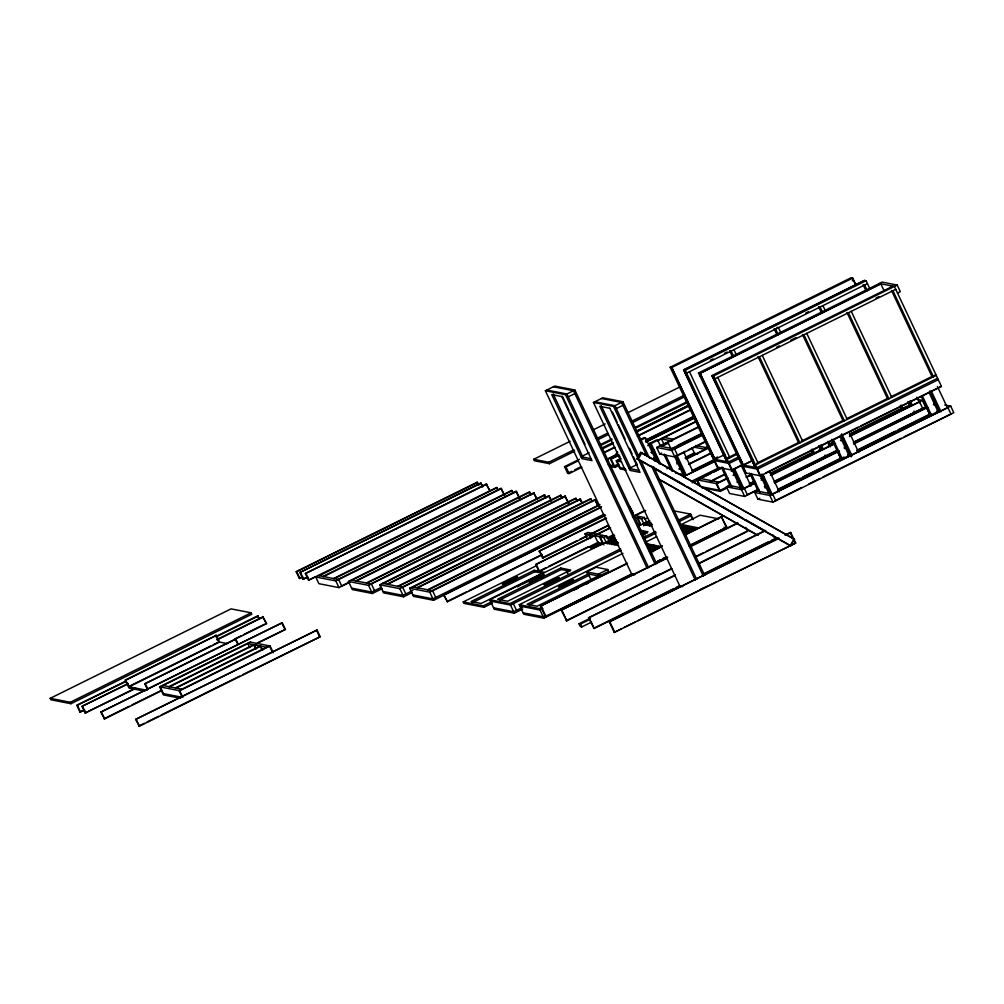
<?xml version="1.0" encoding="UTF-8"?>
<svg xmlns="http://www.w3.org/2000/svg" width="1004" height="1004" viewBox="0 0 1004 1004"><rect width="100%" height="100%" fill="white"/><g stroke="black" fill="none" stroke-linecap="round" stroke-linejoin="round"><path stroke-width="1.5" d="M619.719 457.058L615.628 454.737L617.071 452.139M617.698 452.264L616.268 454.862L620.083 457.033M643.978 462.656L636.988 458.916L640.59 452.402L794.515 539.349L790.299 545.737L637.615 459.041L641.217 452.528L794.515 539.349M636.988 458.916L638.243 459.167L641.845 452.653M790.299 545.737L793.173 540.528M588.557 582.822C587.026 581.63 566.218 593.05 576.183 589.147M517.625 586.863L518.704 586.123M503.644 585.018L504.297 584.604M530.175 582.772L530.827 582.358M545.247 585.721L545.9 585.307M588.131 583.148L586.662 584.027M505.388 582.22L502.376 584.14L517.625 576.898L505.388 582.22L506.066 583.65M515.278 580.249L516.219 579.772M519.52 585.658L520.474 585.169M531.919 579.973L528.907 581.893L544.143 574.652L531.919 579.973L532.597 581.404L531.643 581.893M546.992 582.922L543.98 584.843L559.228 577.601L546.992 582.922L547.669 584.353L546.728 584.843M561.424 584.968L558.412 586.888L573.648 579.647L561.424 584.968L562.102 586.399L561.161 586.888M634.641 574.903L631.767 574.338L545.373 390.744L554.798 386.076L574.89 390.016L656.641 563.721M545.373 390.744L565.478 394.672L574.89 390.016M568.239 396.844L574.828 393.581M682.72 586.637L679.846 586.072L593.452 402.478L602.864 397.81L622.969 401.738L649.55 458.238M742.094 465.291L732.292 470.148L717.207 467.199L670.195 367.263L851.003 277.794L852.685 278.121L856.01 285.186M852.685 278.121L671.651 367.552L714.848 459.355L724.875 454.536M726.783 461.689L683.586 369.886L864.406 280.417L866.088 280.743L870.091 289.252M864.62 280.455L683.799 369.924L726.996 461.727M683.586 369.886L685.268 370.212L866.088 280.743M593.452 402.478L613.557 406.407L622.969 401.738M710.38 360.31L713.179 358.93M724.399 353.37L727.197 351.99M805.697 313.148L808.496 311.755M867.431 283.605L686.611 373.086L685.155 372.798M616.318 408.578L622.907 405.315M302.781 577.174L299.355 578.442L296.205 571.74L477.025 482.271L478.908 485.07M879.328 283.505L894.401 286.454L941.426 386.377L760.605 475.858L745.533 472.909L698.508 372.973L882.152 282.111L897.225 285.061L900.337 291.649L897.501 293.055M296.205 571.74L477.653 482.397M698.508 372.973L700.177 373.3L880.997 283.831M307.864 577.2L303.032 579.157L299.882 572.468L480.703 482.987L482.585 485.785M299.882 572.468L481.33 483.112M50.2 698.345L231.02 608.876L251.125 612.804L251.791 614.235L70.983 703.716L50.878 699.775L50.2 698.345L70.305 702.273L251.125 612.804M574.677 451.21L549.439 463.697L534.366 460.748L533.689 459.317L570.134 441.283M592.561 430.176L605.174 423.939M627.6 412.845L680.863 386.49M498.461 490.328L496.566 487.517L308.517 580.224L305.367 573.535L486.187 484.066L489.965 490.881L486.187 484.066M305.367 573.535L486.814 484.192M299.355 578.442L302.154 577.049M755.108 467.4L711.911 375.596L892.932 286.165M303.032 579.157L307.237 577.074M711.911 375.596L713.58 375.923L897.225 285.061M776.544 347.296L779.342 345.916M790.562 340.356L796.172 337.582M876.065 298.05L878.864 296.669M895.756 289.328L714.936 378.797L713.467 378.508M308.517 580.224L315.52 576.76M319.209 575.719L497.193 487.643M533.689 459.317L548.761 462.254L573.999 449.779M596.426 438.673L607.633 433.126M631.466 421.341L684.728 394.986M598.497 439.413L608.311 434.569M632.143 422.772L684 397.107M322.974 576.459L500.971 488.383L504.748 495.198M323.602 576.585L501.598 488.509M599.476 445.061L611.875 438.924M687.79 401.349L635.306 427.327L636.774 427.616L687.878 402.328M125.312 679.997L216.349 635.381L219.499 642.071L129.089 686.811L125.312 679.997L129.139 688.116L144.927 691.204M125.939 680.11L216.349 635.381M600.932 445.337L611.963 439.89M84.788 710.092L79.956 712.049L76.806 705.36L125.864 681.076M215.898 636.523L257.626 615.879L259.521 618.677M333.654 578.542L511.651 490.467L513.533 493.265M76.806 705.36L126.491 681.201M216.211 636.812L258.254 616.004M334.282 578.668L512.278 490.592M589.084 452.754L581.002 456.745L591.055 458.715M581.78 467.349L569.142 473.599L567.674 473.311L564.524 466.622L579.383 459.267M601.019 448.562L613.206 442.526M636.21 431.143L689.008 405.014M602.638 448.035L612.453 443.178M636.285 431.394L688.142 405.729M338.047 579.408L516.043 491.332L519.821 498.147M134.812 688.857L85.127 713.003L81.977 706.314L128.236 683.423M216.902 639.548L262.797 616.845L266.575 623.66L144.789 683.799L147.312 689.158M564.524 466.622L565.992 466.91L578.153 460.886M602.488 448.851L613.318 443.492M636.323 432.096L689.12 405.98M350.233 582.056L339.001 587.616L318.895 583.688L315.745 576.999L335.851 580.927L516.671 491.458M81.977 706.314L127.458 684.239M217.178 639.849L263.424 616.971M129.855 685.996L210.526 646.074M213.312 644.706L218.872 641.945L227.481 643.627M604.521 452.176L614.322 447.32M638.155 435.523L691.417 409.168M79.956 712.049L82.767 710.656M603.743 452.992L614.95 447.445M637.377 436.338L690.652 409.983M382.198 588.645L372.396 593.502L352.291 589.574L348.463 581.442L529.284 491.973L531.166 494.771M567.674 473.311L571.891 471.227M574.69 469.834L580.312 467.061M351.915 580.161L529.911 492.085M85.127 713.003L135.59 688.041M235.112 638.795L240.722 636.021M243.52 634.628L264.554 624.224M349.605 581.943L341.197 586.098L341.824 586.223L338.674 579.534L318.582 575.593M144.789 683.799L235.827 639.184L238.35 644.543M639.975 439.639L644.003 437.644L645.484 437.932L656.49 461.3M355.692 580.902L533.676 492.826L537.454 499.641M356.32 581.027L534.304 492.951M641.468 439.928L645.484 437.932M606.265 459.556L617.473 454.009M645.509 440.141L694.567 415.869M606.893 459.681L616.707 454.825M646.137 440.267L693.802 416.685M613.708 465.856L610.558 459.154L617.56 455.69M645.597 441.823L694.655 417.551M610.558 459.154L619.593 455.126M646.225 441.948L693.877 418.367M162.071 690.463L104.604 718.902L100.827 712.087L282.275 622.731L285.425 629.433L255.995 643.991M100.827 712.087L282.275 622.731M366.36 582.998L544.356 494.922L546.251 497.72M367 583.111L544.984 495.035M659.314 463.999L649.613 443.379L656.327 440.053L657.821 440.342L660.406 445.839M180.632 698.295L163.401 694.919L159.586 686.799L249.996 642.058L270.089 645.986L273.239 652.688M626.145 470.098L620.121 468.918L616.293 460.786L620.497 458.702M648.534 444.835L696.186 421.253M250.623 642.183L160.213 686.912L163.363 693.613M621.125 458.828L616.92 460.911L620.07 467.6M647.756 445.65L650.567 444.27M657.57 440.794L696.814 421.379M370.765 583.851L548.761 495.775L551.271 499.917M348.463 581.442L368.568 585.37L549.389 495.901M618.539 463.898L614.335 465.981L608.298 464.802M103.977 718.776L129.215 706.289M132.013 704.908L161.443 690.338M168.898 686.661L253.661 644.731L255.543 648.747M258.166 642.485L285.425 629.433M169.525 686.786L254.288 644.844L256.171 648.86M610.482 466.521L615 467.412L619.217 465.329M705.674 441.697L674.813 456.971L659.741 454.021L656.666 447.47L698.746 426.662M412.079 592.636L403.671 596.803L383.566 592.875L379.738 584.742L560.558 495.273L562.453 498.072M660.117 446.203L699.361 426.788M383.189 583.475L561.186 495.399M651.684 451.536L654.482 450.143M661.611 446.491L668.313 443.166L670.91 448.675M650.906 452.352L653.717 450.959M175.386 687.941L260.149 645.999L262.031 650.015M176.014 688.054L260.776 646.124L262.671 650.14M386.967 584.202L564.963 496.127L568.741 502.954M651.772 453.206L654.57 451.825M381.545 587.202L371.718 592.071L351.613 588.131M387.594 584.328L565.591 496.252M159.586 686.799L179.678 690.727L270.089 645.986M637.163 464.476L629.069 468.479L639.121 470.449M659.741 454.021L661.623 453.093M678.064 445.148L701.896 433.364M669.994 449.579L702.511 433.477M653.617 457.949L656.415 456.569M672.442 448.612L702.674 433.678M654.244 458.075L657.093 456.669M678.076 446.291L701.934 434.481M673.935 448.901L701.959 435.033M656.666 447.47L671.739 450.419L702.587 435.159M397.647 586.298L575.631 498.222L577.526 501.021M398.274 586.411L576.271 498.348M655.461 460.221L658.26 458.841M654.683 461.037L657.494 459.656M402.039 587.152L580.036 499.076L582.546 503.217M135.615 719.391L317.063 630.035L320.213 636.737L139.393 726.206L135.615 719.391L317.063 630.035M379.738 584.742L399.843 588.67L580.663 499.201M685.431 451.285L677.022 455.452L677.65 455.565L674.562 449.026L659.502 446.077M688.229 449.905L705.046 441.584M605.525 515.265L433.615 600.292L413.51 596.363L409.682 588.231L590.503 498.762L592.385 501.561M413.133 586.963L591.13 498.888M416.911 587.704L594.895 499.628L598.673 506.443M417.538 587.817L595.523 499.741M138.765 726.08L144.363 723.307M147.174 721.926L158.381 716.379M161.192 714.986L239.68 676.144M242.491 674.763L320.213 636.737M412.807 590.515L402.993 595.372L382.888 591.444M685.807 457.196L694.216 453.03M676.621 462.179L679.419 460.786M685.029 458.012L694.843 453.155M704.657 448.299L708.862 446.228M667.66 467.889L670.471 466.509M685.883 458.878L708.309 447.784M666.894 468.705L669.693 467.324M676.709 463.861L679.507 462.467M686.51 459.004L708.937 447.897M427.591 589.787L599.978 504.485M428.219 589.913L599.2 505.301M431.984 590.641L601.572 506.731M409.682 588.231L429.787 592.172L600.794 507.547M678.855 468.918L681.653 467.525M688.656 464.061L711.083 452.967M679.482 469.044L682.281 467.651M689.284 464.187L711.711 453.093M717.596 456.983L713.392 459.066L728.465 462.016L738.279 457.159M603.944 514.249L432.937 598.861L412.832 594.933M691.806 470.75L712.84 460.347M682.632 475.733L685.431 474.352M692.434 470.876L714.861 459.782M541.394 555.25L447.483 601.722L443.705 594.908L604.897 515.14M715.726 460.648L683.486 476.599L714.948 461.463M736.861 453.306L725.654 458.853L727.109 459.142L736.923 454.285M587.466 535.948L542.951 557.973L539.173 551.158L605.939 518.114M539.173 551.158L606.567 518.24M446.855 601.597L466.471 591.883M469.282 590.503L542.16 554.434M585.018 533.852L587.842 532.446L591.607 533.187L588.783 534.58L585.018 533.852L587.528 539.198M691.467 481.33L719.504 467.462M738.957 458.59L729.142 463.446L714.057 460.497M699.248 485.12L696.726 479.761L721.964 467.274M722.591 467.4L697.353 479.887L700.503 486.576M692.145 482.773L710.368 473.75M713.166 472.369L720.182 468.893M542.323 557.847L577.099 540.641M579.873 539.261L585.445 536.512M592.398 533.074L607.696 525.506M590.666 537.391L589.411 534.705L592.234 533.312L596.953 534.228M591.632 533.89L608.324 525.619M545.887 567.749L538.884 571.213L535.734 564.524L609.993 527.778M632.407 516.683L645.02 510.446M535.734 564.524L610.62 527.903M633.047 516.809L645.647 510.559M492.412 603.14L484.003 607.294L463.898 603.366L463.221 601.936L536.123 565.854M741.467 465.166L731.665 470.023L728.515 463.321M712.489 480.213L723.708 474.666M732.117 470.499L734.915 469.119M744.566 464.375L752.987 460.208M753.188 460.246L743.374 465.103L700.177 373.3M602.111 544.57L598.572 543.879L594.744 535.747L599.463 536.676L602.287 535.27L597.581 534.354M633.599 517.336L637.138 518.039L639.962 516.633L635.243 515.717M710.317 481.719L725.741 474.089M731.339 471.315L734.15 469.935M603.919 544.921L600.091 536.801L602.915 535.396L606.68 536.136L609.202 541.495M640.916 524.854L637.766 518.152L640.59 516.759L644.355 517.499L646.877 522.846M507.321 583.035L515.592 579.019M534.166 570.297L471.077 601.521L481.129 603.479L544.218 572.255L534.166 570.297L534.843 571.728L543.465 573.409M600.091 536.801L603.856 537.529L606.68 536.136M637.766 518.152L641.531 518.892L644.355 517.499M471.742 602.952L534.843 571.728M758.171 462.493L798.82 442.375M801.619 440.994L843.674 420.187M846.472 418.793L888.527 397.986M891.326 396.605L933.381 375.797M548.686 566.356L587.917 546.954M727.411 478.017L716.203 483.577L719.353 490.266M733.02 475.243L735.832 473.863M598.359 542.223L539.512 571.339L536.362 564.65M606.767 538.056L614.046 534.454M644.593 519.344L647.404 517.951M696.726 479.761L716.831 483.69L728.038 478.142M733.648 475.369L736.459 473.988M591.218 547.08L597.945 543.754M611.398 537.102L614.097 535.772M590.503 547.87L598.572 543.879M609.34 538.558L614.724 535.898M599.463 536.676L602.613 543.365L593.188 548.033L588.482 547.105M614.724 537.378L612.026 538.709L607.32 537.78M637.59 526.058L640.288 524.728L637.138 518.039M522.758 609.014L514.349 613.18L494.244 609.24L489.751 599.677L614.498 537.956M638.218 526.184L649.538 520.612M937.598 378.257L756.778 467.726L741.705 464.777M649.663 520.988L642.936 524.314L646.714 525.054L650.743 523.059M521.729 584.554L530.915 580.174M607.294 543.716L615.803 539.512M643.614 525.745L650.341 522.419M463.221 601.936L483.326 605.864L491.759 601.685M615.766 540.365L609.039 543.691L605.274 542.951L614.686 538.295L615.364 539.725M560.696 568.051L497.595 599.262L507.647 601.233L570.749 570.008L560.696 568.051L561.374 569.481L569.983 571.163M616.393 540.478L609.666 543.817L614.385 544.733L618.414 542.737M651.37 523.172L647.342 525.167L652.048 526.096M758.698 489.488L744.667 496.44L729.594 493.491L726.457 486.802L729.28 485.396L744.403 488.496L755.623 482.949M746.097 477.076L750.302 475.005M729.795 485.534L719.981 490.391L701.319 486.739M736.911 482.058L739.71 480.665M746.411 477.364L752.009 474.591M499.678 600.003L562.742 568.804M611.687 544.582L617.41 541.758M649.362 525.945L652.437 524.414M701.758 487.693L720.433 491.345L727.436 487.881M617.698 543.528L615.013 544.858L618.539 545.548M640.577 532.208L643.263 530.878L647.969 531.794L642.598 534.467M640.979 533.777L645.183 531.693M762.802 474.327L759.978 475.733L756.828 469.044M765.588 472.959L858.094 427.177M860.905 425.796L941.426 386.377M749.248 483.777L753.452 481.694M770.256 473.373L812.299 452.566M829.116 444.245L833.32 442.174M850.137 433.853L901.994 408.189M740.061 488.747L742.86 487.367M749.549 484.053L755.134 481.28M760.731 478.506L763.881 476.963M770.532 473.662L814.332 452.001M822 448.198L819.214 449.579L820.707 449.867L818.762 445.738M828.338 445.061L833.947 442.287M849.359 434.669L906.863 406.206M548.924 583.738L553.944 581.253M489.751 599.677L509.856 603.617L620.585 548.824M643.012 537.717L655.625 531.48M678.051 520.386L690.664 514.136L693.237 519.595M811.207 450.143L812.5 452.892L813.993 453.193L820.707 449.867M900.199 406.105L901.504 408.854L902.985 409.155L909.699 405.829L907.754 401.713M743.776 488.371L754.995 482.824M770.407 475.193L833.471 443.994M840.473 440.53L843.272 439.137M850.288 435.673L919.576 401.826L922.651 408.364L853.362 442.224M726.457 486.802L741.517 489.751L744.341 488.346L747.491 495.047L746.863 494.922L758.07 489.375M761.22 480.176L764.031 478.795M771.034 475.319L835.491 443.429M841.101 440.656L843.9 439.263M849.509 436.489L922.4 400.42L925.487 406.971L853.99 442.337M621.263 550.255L510.521 605.048L490.429 601.12M643.689 539.161L656.302 532.911M678.729 521.816L691.342 515.579L690.714 515.454M633.562 573.773L543.854 618.175L523.749 614.235L519.256 604.672L622.982 553.355M645.409 542.248L656.616 536.701M680.448 524.916L700.077 515.203L718.739 518.855M586.587 571.891L595.999 567.235L607.734 569.532L608.625 571.439L599.212 576.095L587.478 573.811L586.587 571.891L598.309 574.188L607.734 569.532M562.102 586.399L568.377 583.299M774.887 481.054L833.031 452.277M833.747 451.925L836.545 450.545M681.603 527.376L685.632 525.381L681.867 524.64L682.544 526.083L685.054 526.573M764.308 486.714L767.106 485.334M774.109 481.87L837.173 450.658M844.176 447.194L846.987 445.814M588.808 573.736L527.113 604.257L537.153 606.228L600.254 575.003M680.888 528.167L686.259 525.506L690.978 526.422L682.908 530.426M522.105 607.571L513.671 611.737L493.579 607.809M754.77 492.512L757.593 491.119L772.729 494.206L950.725 406.131L953.8 412.682L772.98 502.151L757.92 499.201L754.77 492.512L769.83 495.461L772.653 494.056L775.803 500.758L775.176 500.632L801.807 487.455M774.41 482.798L837.474 451.587M844.477 448.123L847.276 446.73M854.291 443.266L927.156 407.21M933.758 404.123L935.64 403.181M764.935 487.919L768.035 486.388M774.724 483.075L839.495 451.022M844.389 448.6L847.188 447.219M853.5 444.082L927.771 407.335M529.183 604.998L589.473 575.166M681.553 529.597L687.552 526.636M647.919 547.732L653.303 545.072L648.597 544.143L649.274 545.586L651.621 546.038M648.546 547.858L653.93 545.185L658.649 546.113L649.224 550.769M683.536 530.539L691.605 526.548L696.312 527.476L686.899 532.133L683.36 531.442M649.224 549.288L655.072 546.402M684.213 531.982L692.898 527.677M687.527 532.258L696.939 527.589L699.462 528.091M633.185 573.648L545.448 616.632L540.491 606.102L627.4 563.106M649.826 552.012L662.439 545.762M684.866 534.668L721.311 516.633L726.896 527.276L689.045 546M540.491 606.102L626.621 563.922M650.454 552.125L661.661 546.578M685.494 534.793L721.939 516.759M651.872 551.66L658.988 548.146M757.92 499.201L759.802 498.273M777.56 489.488L799.987 478.393M802.786 477L840.624 458.288M857.441 449.968L895.279 431.243M898.078 429.85L930.306 413.899M777.862 489.764L844.05 457.021M851.053 453.557L847.527 455.289L849.02 455.578L839.971 436.338M856.65 450.771L930.934 414.024M519.256 604.672L539.361 608.612L542.16 607.219M831.764 439.363L840.825 458.615L842.306 458.903L849.02 455.578M921.408 396.705L929.817 414.577L931.31 414.865L938.012 411.54L928.964 392.3M772.101 494.081L947.889 407.536L950.976 414.075L904.102 436.84M542.863 608.637L540.026 610.043L519.934 606.115M808.81 483.991L820.017 478.444M822.828 477.051L901.303 438.221M546.013 615.339L543.177 616.732L523.084 612.804M545.448 616.632L632.344 573.623M657.582 561.136L660.381 559.755M663.18 558.362L665.991 556.982M689.823 545.185L726.896 527.276M655.399 562.654L666.618 557.094M657.394 561.989L667.208 557.132M689.635 546.038L724.675 528.694L723.997 527.263M671.927 568.779L566.796 620.798L561.223 610.156L667.748 557.446M690.062 546.414L737.84 522.77M561.223 610.156L666.982 558.262M690.802 546.477L737.061 523.586M652.663 577.451L657.934 574.84M566.168 620.685L608.223 599.877M611.022 598.484L671.299 568.666M696.525 556.178L703.54 552.702M706.339 551.322L745.596 531.907M695.759 556.994L747.616 531.329L745.759 527.389M679.645 586.173L594.142 628.479L588.57 617.837L675.479 574.84M697.905 563.733L765.186 530.451M588.57 617.837L674.701 575.656M698.533 563.859L765.814 530.564M591.632 622.053L581.818 626.91L580.362 626.621L579.007 623.76L590.226 618.213M579.007 623.76L580.475 624.049L590.289 619.192M593.515 628.353L673.408 588.821M676.219 587.44L679.018 586.047M704.256 573.56L768.725 541.658M771.536 540.265L774.962 539.01L773.105 535.057M703.478 574.376L774.962 539.01M785.906 534.504L790.75 532.547L795.695 543.064L614.247 632.407L609.302 621.89L778.903 537.968M609.302 621.89L778.125 538.784M785.141 535.32L790.75 532.547M614.247 632.407L621.25 628.943M624.061 627.55L635.268 622.003M638.08 620.623L716.567 581.78M719.379 580.387L795.695 543.064M556.203 580.149L555.199 580.626L554.534 579.195M570.636 582.194L569.632 582.671L568.967 581.241M577.174 588.721L578.178 588.244M543.038 576.409L540.127 577.676L539.449 576.246M557.195 579.722L558.111 579.358M571.627 581.755L572.544 581.404M852.358 280.656L853.827 280.944M776.971 327.367L778.439 327.643L781.099 333.29M934.787 375.094L936.255 375.383L755.435 464.852L753.966 464.576M937.648 379.562L938.276 379.688L757.455 469.157L742.383 466.207M917.882 399.542L922.4 400.42M944.689 404.951L950.725 406.131M933.456 404.712L936.531 405.315M908.206 405.541L911.293 406.143M936.531 411.251L939.606 411.853M913.828 411.276L915.322 411.565M670.195 367.263L671.864 367.589L715.061 459.393M671.538 370.137L673.006 370.426M699.851 375.847L701.319 376.136M553.38 386.778L573.485 390.707L655.223 564.424M601.459 398.513L621.551 402.441L646.827 456.142M546.791 390.041L566.896 393.97L648.634 567.687M801.292 441.158L802.761 441.446L762.262 355.378M594.857 401.776L614.963 405.704L638.908 456.582M660.582 419.082L662.05 419.371M824.824 455.301L826.317 455.603M664.246 437.493L673.458 439.3M672.165 440.994L661.423 438.899L663.945 444.245M695.697 445.538L707.983 447.947M694.404 447.244L705.159 449.34M666.832 442.877L668.313 443.166M679.156 445.287L680.649 445.588M756.79 463.17L758.258 463.459L717.76 377.391M649.613 443.379L651.107 443.668L660.808 464.287M712.037 456.192L713.505 456.481M740.35 461.903L741.818 462.191M697.554 453.933L694.479 453.331L691.969 447.985M647.58 456.142L640.59 452.402M615.628 454.737L619.43 456.431M616.293 460.786L621.526 461.815M675.566 473.097L686.309 475.206M700.177 478.494L719.027 482.171M619.443 467.487L625.479 468.667M673.433 510.772L690.664 514.136M629.583 506.418L633.361 513.232L632.733 513.107M746.989 531.204L747.616 531.329M690.476 527.627L686.937 526.937L686.259 525.506M695.81 528.681L692.283 527.978L691.605 526.548M636.749 524.038L640.288 524.728M640.276 530.288L642.635 530.752M643.94 532.308L647.467 532.998M645.459 543.528L647.969 544.017M654.608 546.628L658.147 547.318M589.411 534.705L594.117 535.634M653.629 551.635L649.852 550.895L659.277 546.239L659.954 547.669M597.895 542.449L602.613 543.365M659.251 574.188L659.879 574.313M707.958 586.047L700.729 589.185L701.357 589.31M395.777 528.794L396.404 528.92M365.807 539.838L366.435 539.964M412.506 586.838L432.611 590.766L435.761 597.468M443.705 594.908L447.483 601.722M382.562 583.349L402.667 587.277L405.817 593.966M351.287 580.048L371.392 583.977L374.542 590.666M299.029 570.347L299.656 570.473M266.575 623.66L262.797 616.845M235.827 639.184L235.2 639.059L237.082 643.075M266.637 647.266L247.787 643.577L249.682 647.593M163.037 685.519L181.875 689.208M128.462 686.686L147.124 690.338M162.736 693.488L182.201 697.291L179.051 690.601L269.461 645.861L272.611 652.562M654.671 468.115L661.435 471.968M664.146 473.499L684.477 485.045M687.175 486.576L691.241 488.885M693.952 490.429L696.663 491.96M699.374 493.504L719.692 505.037M722.403 506.581L742.722 518.127M745.432 519.658L764.395 530.426M638.243 459.167L790.926 545.85M657.846 478.481L758.095 535.408M659.251 479.51L757.405 535.245M892.932 290.721L933.431 376.789L931.963 376.5L891.464 290.432M937.41 386.465L947.111 407.084M884.135 290.896L880.797 283.793L699.976 373.262L743.173 465.065M931.348 391.158L941.049 411.778M929.855 390.87L939.556 411.489M922.249 395.614L931.31 414.865M867.268 290.645L864.607 285.01L863.139 284.722L865.799 290.369M916.853 397.245L919.438 402.742M852.471 278.083L855.81 285.186M910.139 400.571L912.084 404.687M909.298 401.65L911.243 405.767M901.052 405.026L902.985 409.155M851.254 311.34L891.753 397.408M848.43 312.733L888.929 398.801L887.461 398.513L846.962 312.457M822.941 305.63L825.589 311.278M822.765 312.671L820.117 307.023L818.649 306.735L821.297 312.382M806.752 333.353L847.25 419.421M803.928 334.759L844.427 420.814L842.958 420.538L802.46 334.47M849.058 431.871L858.759 452.49M841.703 433.816L852.057 455.816M840.863 434.908L851.204 456.895M833.257 439.652L842.306 458.903M778.263 334.683L775.615 329.048L774.147 328.76L776.807 334.407M827.861 441.283L830.446 446.78M821.146 444.596L823.092 448.725M820.306 445.688L822.238 449.805M812.048 449.064L813.993 453.193M759.438 356.771L799.924 442.839L798.469 442.551L757.97 356.495M733.937 349.668L736.597 355.316M733.108 355.291L731.113 351.061L729.644 350.772L732.305 356.42M769.604 471.19L779.305 491.809M762.889 474.515L772.591 495.135M790.123 532.421L795.068 542.938M761.396 474.227L771.097 494.834M713.58 375.923L768.926 493.529M769.83 495.461L772.98 502.151M712.112 375.634L755.322 467.437M751.218 473.474L760.279 492.726M749.724 473.185L758.133 491.056M743.01 466.333L746.16 473.035M741.278 465.479L750.979 486.099M689.447 371.681L729.933 457.749M734.564 468.805L743.625 488.044M733.723 469.885L742.784 489.124M685.268 370.212L740.613 487.818M741.517 489.751L744.667 496.44M722.905 467.764L731.954 487.015M721.412 467.475L730.46 486.714M714.685 460.623L717.835 467.312M716.831 483.69L720.433 491.345M721.311 516.633L726.256 527.15M683.887 452.453L692.936 471.704M677.173 455.778L686.221 475.017M675.679 455.49L684.741 474.729M671.739 450.419L683.197 474.792M665.489 454.737L673.257 471.24M664.284 454.097L670.107 466.458M663.995 454.448L671.764 470.939M691.342 516.796L692.609 519.47M653.541 466.709L704.708 575.455M677.236 518.29L679.808 523.749M697.165 560.634L699.738 566.093M651.483 466.032L703.302 576.158M640.903 460.811L696.713 579.421M613.557 406.407L695.295 580.124M612.415 412.117L617.134 422.132M618.313 424.654L625.103 439.074M629.458 448.324L632.081 453.896M633.386 456.682L637.327 465.04M601.233 405.629L630.487 467.776M641.531 518.892L644.053 524.251M653.93 545.185L655.863 549.301M611.185 459.28L615 467.412M643.263 530.878L645.195 534.994M629.169 506.556L633.662 516.119M647.166 544.808L651.659 554.371M565.478 394.672L647.216 568.389M562.378 396.203L569.055 410.398M570.385 413.221L577.036 427.34M577.451 428.244L585.006 444.283M553.166 393.894L583.06 457.435M608.248 525.393L609.503 528.066M594.895 499.628L597.418 504.974M603.856 537.529L606.378 542.888M565.992 466.91L569.142 473.599M580.036 499.076L581.918 503.092M588.783 534.58L590.678 538.596M564.963 496.127L568.101 502.828M548.761 462.254L549.439 463.697M598.309 574.188L599.212 576.095M560.558 495.273L561.826 497.946M588.319 573.974L590.892 579.433M609.93 622.016L614.875 632.533M548.761 495.775L551.271 501.134M544.356 494.922L545.624 497.595M533.676 492.826L536.199 498.185M589.197 617.962L594.142 628.479M566.708 570.523L567.975 573.196M566.08 570.397L567.348 573.083M580.475 624.049L581.818 626.91M516.043 491.332L519.193 498.022M511.651 490.467L512.906 493.152M539.801 551.284L542.951 557.973M561.851 610.281L566.796 620.798M500.971 488.383L504.121 495.072M541.131 576.572L541.809 578.003M496.566 487.517L497.833 490.203M541.118 606.228L546.076 616.745M481.33 484.33L482.585 487.003M539.361 608.612L543.854 618.175M477.025 482.271L478.28 484.945M512.931 578.492L513.596 579.923M513.345 603.655L516.495 610.344M509.856 603.617L514.349 613.18M483.326 605.864L484.003 607.294M429.787 592.172L433.615 600.292M399.843 588.67L403.671 596.803M368.568 585.37L372.396 593.502M335.851 580.927L339.001 587.616M305.994 573.66L309.144 580.35M300.51 572.581L303.66 579.283M296.833 571.866L299.983 578.568M316.423 629.922L319.573 636.611M281.647 622.618L284.17 627.964M257.626 615.879L258.894 618.564M215.722 635.256L218.872 641.945M179.678 690.727L182.828 697.416M145.417 683.925L147.939 689.271M136.243 719.517L139.393 726.206M101.454 712.212L104.604 718.902M82.604 706.439L85.754 713.129M77.433 705.473L80.584 712.175M70.305 702.273L70.983 703.716M926.679 407.875L929.817 414.577M900.249 406.181L901.504 408.854M837.687 451.913L840.825 458.615M811.245 450.219L812.5 452.892M561.801 396.555L551.748 394.597L581.906 458.665L591.946 460.623L561.801 396.555M609.88 408.289L599.827 406.319L629.972 470.399L640.025 472.357L609.88 408.289"/></g></svg>
